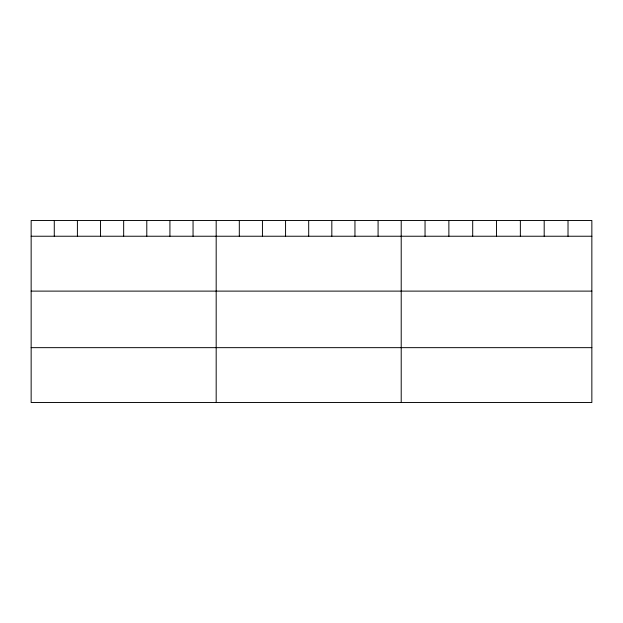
<?xml version="1.0" encoding="UTF-8"?>
<svg xmlns="http://www.w3.org/2000/svg" width="623" height="623" viewBox="0 0 623 623"><rect width="100%" height="100%" fill="white"/><g stroke="black" fill="none" stroke-linecap="round" stroke-linejoin="round"><path stroke-width="0.93" d="M591.85 236.234L591.85 402.536L31.15 402.536L31.15 220.464L591.85 220.464L591.85 236.234L31.15 236.234M31.15 291.112L591.85 291.112M31.15 347.657L591.85 347.657M568.02 220.464L568.02 236.234M544.191 220.464L544.191 236.234M520.361 220.464L520.361 236.234M496.531 220.464L496.531 236.234M472.701 220.464L472.701 236.234M448.872 220.464L448.872 236.234M425.042 220.464L425.042 236.234M401.212 220.464L401.212 402.536M378.083 220.464L378.083 236.234M354.954 220.464L354.954 236.234M331.825 220.464L331.825 236.234M308.697 220.464L308.697 236.234M285.568 220.464L285.568 236.234M262.439 220.464L262.439 236.234M239.31 220.464L239.31 236.234M216.181 220.464L216.181 402.536M193.052 220.464L193.052 236.234M169.923 220.464L169.923 236.234M146.794 220.464L146.794 236.234M123.666 220.464L123.666 236.234M100.537 220.464L100.537 236.234M77.408 220.464L77.408 236.234M54.279 220.464L54.279 236.234"/></g></svg>
